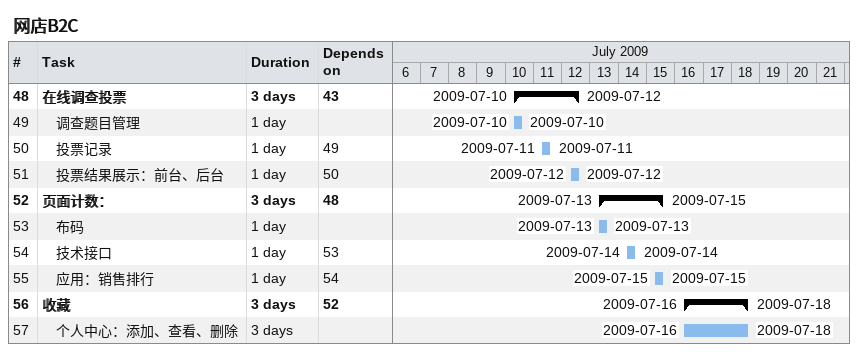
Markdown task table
网店B2C

| ID | Level | Task | Duration | Start | Finish | Predecessors |
|---|---|---|---|---|---|---|
| 48 | 1 | **在线调查投票** | 3d | 2009-07-10 | 2009-07-12 | 43 |
| 49 | 2 | 调查题目管理 | 1d | 2009-07-10 | 2009-07-10 |  |
| 50 | 2 | 投票记录 | 1d | 2009-07-11 | 2009-07-11 | 49 |
| 51 | 2 | 投票结果展示：前台、后台 | 1d | 2009-07-12 | 2009-07-12 | 50 |
| 52 | 1 | **页面计数：** | 3d | 2009-07-13 | 2009-07-15 | 48 |
| 53 | 2 | 布码 | 1d | 2009-07-13 | 2009-07-13 |  |
| 54 | 2 | 技术接口 | 1d | 2009-07-14 | 2009-07-14 | 53 |
| 55 | 2 | 应用：销售排行 | 1d | 2009-07-15 | 2009-07-15 | 54 |
| 56 | 1 | **收藏** | 3d | 2009-07-16 | 2009-07-18 | 52 |
| 57 | 2 | 个人中心：添加、查看、删除 | 3d | 2009-07-16 | 2009-07-18 |  |
